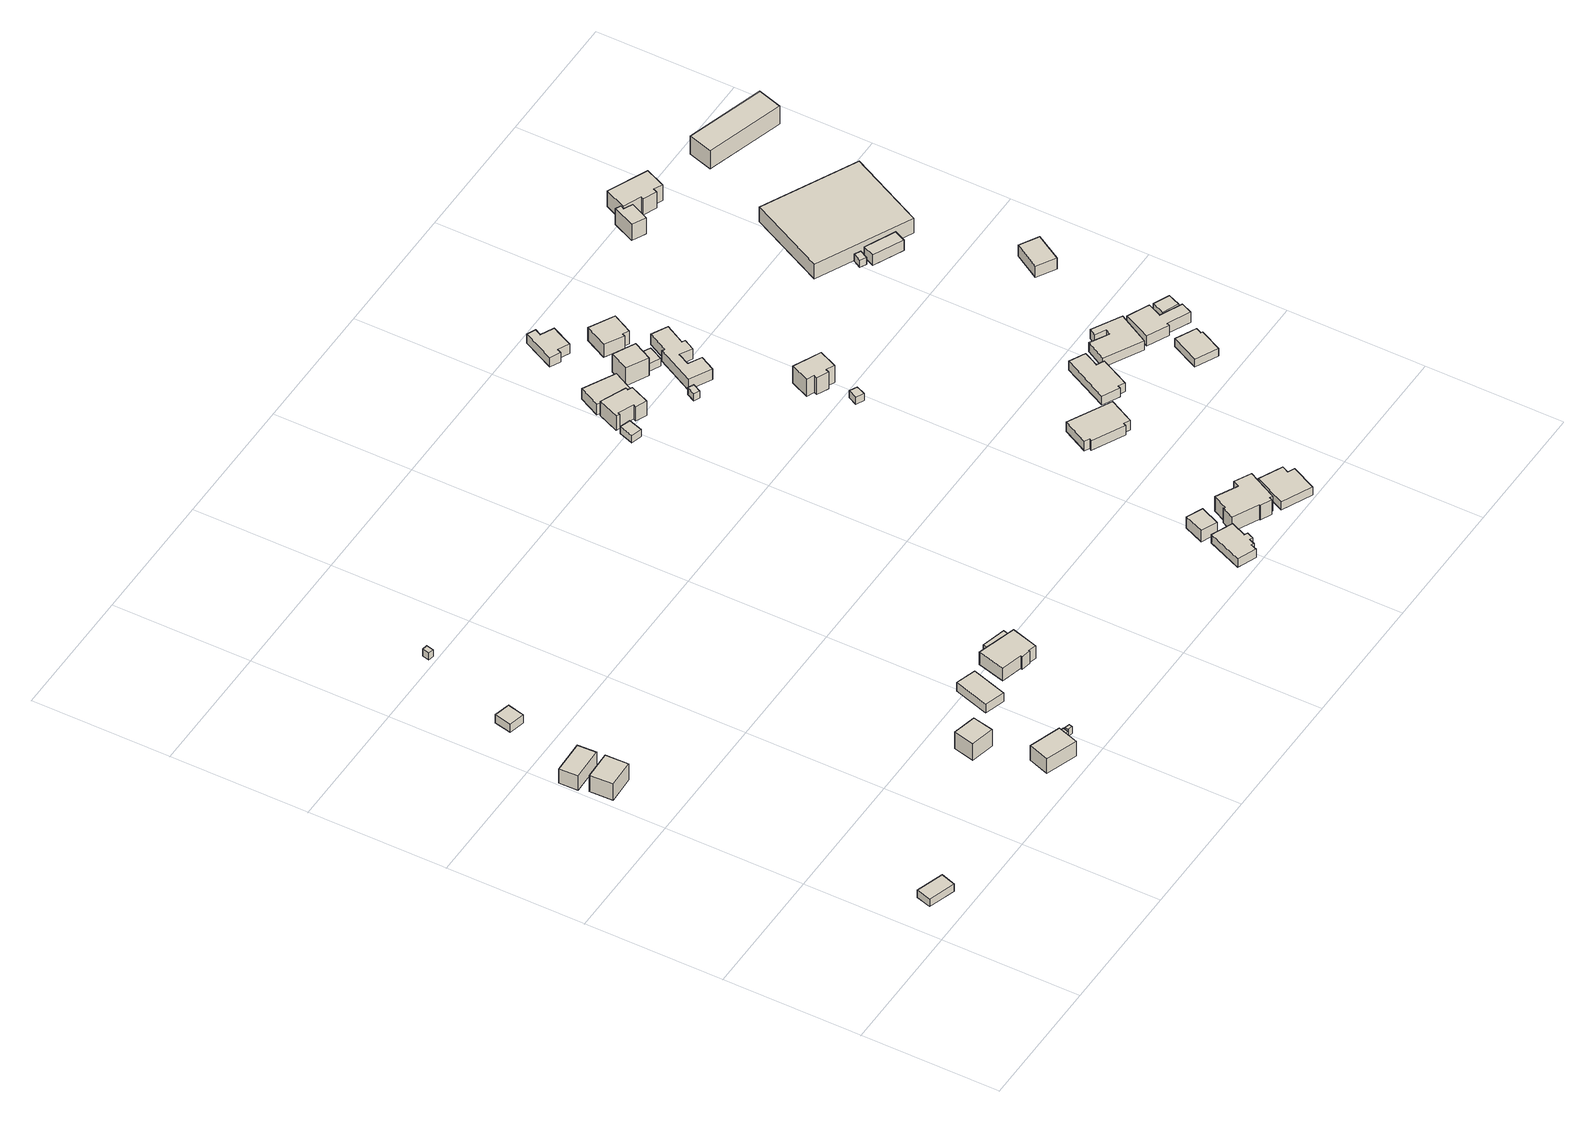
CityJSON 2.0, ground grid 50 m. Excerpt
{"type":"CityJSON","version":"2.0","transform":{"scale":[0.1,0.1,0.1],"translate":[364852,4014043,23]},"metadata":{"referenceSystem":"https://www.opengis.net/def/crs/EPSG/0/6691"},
"CityObjects":{
"building1":{"type":"Building","attributes":{"枝番":1,"利根川水系渡良瀬川洪水浸水想定区域（想定最大規模）.規模":"L2","利根川水系渡良瀬川洪水浸水想定区域（想定最大規模）.浸水ランク":"2","利根川水系渡良瀬川洪水浸水想定区域（想定最大規模）.浸水深":1.42,"利根川水系渡良瀬川洪水浸水想定区域（想定最大規模）.継続時間":5.9,"利根川水系利根川洪水浸水想定区域（想定最大規模）.規模":"L2","利根川水系利根川洪水浸水想定区域（想定最大規模）.浸水ランク":"1","利根川水系利根川洪水浸水想定区域（想定最大規模）.浸水深":0.157,"measuredHeight":3.6,"BuildingDetails.prefecture":"10","BuildingDetails.city":"10207"},"geometry":[{"type":"Solid","lod":"1","boundaries":[[[[0,1,2,3]],[[2,4,5,3]],[[1,6,4,2]],[[0,7,6,1]],[[3,5,7,0]],[[4,6,7,5]]]]}]},
"building2":{"type":"Building","attributes":{"枝番":1,"利根川水系渡良瀬川洪水浸水想定区域（計画規模）.規模":"L1","利根川水系渡良瀬川洪水浸水想定区域（想定最大規模）.規模":"L2","利根川水系渡良瀬川洪水浸水想定区域（想定最大規模）.浸水ランク":"2","利根川水系渡良瀬川洪水浸水想定区域（想定最大規模）.浸水深":1.24,"利根川水系渡良瀬川洪水浸水想定区域（想定最大規模）.継続時間":7.9,"利根川水系矢場川洪水浸水想定区域（想定最大規模）.規模":"L2","利根川水系多々良川洪水浸水想定区域（想定最大規模）.規模":"L2","measuredHeight":7.6,"BuildingDetails.prefecture":"10","BuildingDetails.city":"10207"},"geometry":[{"type":"Solid","lod":"1","boundaries":[[[[8,9,10,11]],[[10,12,13,11]],[[9,14,12,10]],[[8,15,14,9]],[[11,13,15,8]],[[12,14,15,13]]]]}]},
"building3":{"type":"Building","attributes":{"枝番":1,"利根川水系渡良瀬川洪水浸水想定区域（計画規模）.規模":"L1","利根川水系渡良瀬川洪水浸水想定区域（想定最大規模）.規模":"L2","利根川水系渡良瀬川洪水浸水想定区域（想定最大規模）.浸水ランク":"2","利根川水系渡良瀬川洪水浸水想定区域（想定最大規模）.浸水深":1.44,"利根川水系渡良瀬川洪水浸水想定区域（想定最大規模）.継続時間":7.9,"利根川水系矢場川洪水浸水想定区域（想定最大規模）.規模":"L2","利根川水系多々良川洪水浸水想定区域（想定最大規模）.規模":"L2","measuredHeight":7,"BuildingDetails.prefecture":"10","BuildingDetails.city":"10207"},"geometry":[{"type":"Solid","lod":"1","boundaries":[[[[16,17,18,19]],[[18,20,21,19]],[[17,22,20,18]],[[16,23,22,17]],[[19,21,23,16]],[[20,22,23,21]]]]}]},
"building4":{"type":"Building","attributes":{"枝番":1,"利根川水系渡良瀬川洪水浸水想定区域（計画規模）.規模":"L1","利根川水系渡良瀬川洪水浸水想定区域（想定最大規模）.規模":"L2","利根川水系渡良瀬川洪水浸水想定区域（想定最大規模）.浸水ランク":"2","利根川水系渡良瀬川洪水浸水想定区域（想定最大規模）.浸水深":1.55,"利根川水系渡良瀬川洪水浸水想定区域（想定最大規模）.継続時間":8.5,"利根川水系矢場川洪水浸水想定区域（想定最大規模）.規模":"L2","利根川水系多々良川洪水浸水想定区域（想定最大規模）.規模":"L2","measuredHeight":3.8,"BuildingDetails.prefecture":"10","BuildingDetails.city":"10207"},"geometry":[{"type":"Solid","lod":"1","boundaries":[[[[24,25,26,27]],[[26,28,29,27]],[[25,30,28,26]],[[24,31,30,25]],[[27,29,31,24]],[[28,30,31,29]]]]}]},
"building5":{"type":"Building","attributes":{"枝番":1,"利根川水系渡良瀬川洪水浸水想定区域（計画規模）.規模":"L1","利根川水系渡良瀬川洪水浸水想定区域（計画規模）.浸水ランク":"1","利根川水系渡良瀬川洪水浸水想定区域（計画規模）.浸水深":0.17,"利根川水系渡良瀬川洪水浸水想定区域（想定最大規模）.規模":"L2","利根川水系渡良瀬川洪水浸水想定区域（想定最大規模）.浸水ランク":"2","利根川水系渡良瀬川洪水浸水想定区域（想定最大規模）.浸水深":1.12,"利根川水系渡良瀬川洪水浸水想定区域（想定最大規模）.継続時間":7.8,"利根川水系矢場川洪水浸水想定区域（想定最大規模）.規模":"L2","利根川水系矢場川洪水浸水想定区域（想定最大規模）.浸水ランク":"1","利根川水系矢場川洪水浸水想定区域（想定最大規模）.浸水深":0.15,"利根川水系利根川洪水浸水想定区域（想定最大規模）.規模":"L2","利根川水系利根川洪水浸水想定区域（想定最大規模）.浸水ランク":"1","利根川水系利根川洪水浸水想定区域（想定最大規模）.浸水深":0.359,"usage":"411","measuredHeight":8.3,"BuildingDetails.prefecture":"10","BuildingDetails.city":"10207","BuildingDetails.surveyYear":2016},"geometry":[{"type":"Solid","lod":"1","boundaries":[[[[32,33,34,35]],[[34,36,37,35]],[[33,38,36,34]],[[32,39,38,33]],[[35,37,39,32]],[[36,38,39,37]]]]}]},
"building6":{"type":"Building","attributes":{"枝番":1,"利根川水系渡良瀬川洪水浸水想定区域（計画規模）.規模":"L1","利根川水系渡良瀬川洪水浸水想定区域（計画規模）.浸水ランク":"1","利根川水系渡良瀬川洪水浸水想定区域（計画規模）.浸水深":0.39,"利根川水系渡良瀬川洪水浸水想定区域（想定最大規模）.規模":"L2","利根川水系渡良瀬川洪水浸水想定区域（想定最大規模）.浸水ランク":"2","利根川水系渡良瀬川洪水浸水想定区域（想定最大規模）.浸水深":2.15,"利根川水系渡良瀬川洪水浸水想定区域（想定最大規模）.継続時間":9.8,"利根川水系矢場川洪水浸水想定区域（想定最大規模）.規模":"L2","利根川水系矢場川洪水浸水想定区域（想定最大規模）.浸水ランク":"1","利根川水系矢場川洪水浸水想定区域（想定最大規模）.浸水深":0.38,"利根川水系多々良川洪水浸水想定区域（計画規模）.規模":"L1","利根川水系多々良川洪水浸水想定区域（計画規模）.浸水ランク":"1","利根川水系多々良川洪水浸水想定区域（計画規模）.浸水深":0.12,"利根川水系多々良川洪水浸水想定区域（想定最大規模）.規模":"L2","利根川水系多々良川洪水浸水想定区域（想定最大規模）.浸水ランク":"1","利根川水系多々良川洪水浸水想定区域（想定最大規模）.浸水深":0.49,"利根川水系利根川洪水浸水想定区域（想定最大規模）.規模":"L2","利根川水系利根川洪水浸水想定区域（想定最大規模）.浸水ランク":"1","利根川水系利根川洪水浸水想定区域（想定最大規模）.浸水深":0.472,"BuildingDetails.prefecture":"10","BuildingDetails.city":"10207"},"geometry":[{"type":"Solid","lod":"1","boundaries":[[[[40,41,42,43]],[[42,44,45,43]],[[41,46,44,42]],[[40,47,46,41]],[[43,45,47,40]],[[44,46,47,45]]]]}]},
"building7":{"type":"Building","attributes":{"枝番":1,"利根川水系渡良瀬川洪水浸水想定区域（想定最大規模）.規模":"L2","利根川水系渡良瀬川洪水浸水想定区域（想定最大規模）.浸水ランク":"2","利根川水系渡良瀬川洪水浸水想定区域（想定最大規模）.浸水深":1.03,"利根川水系渡良瀬川洪水浸水想定区域（想定最大規模）.継続時間":6.6,"利根川水系利根川洪水浸水想定区域（想定最大規模）.規模":"L2","利根川水系利根川洪水浸水想定区域（想定最大規模）.浸水ランク":"1","利根川水系利根川洪水浸水想定区域（想定最大規模）.浸水深":0.058,"usage":"411","measuredHeight":7.6,"BuildingDetails.prefecture":"10","BuildingDetails.city":"10207","BuildingDetails.surveyYear":2016},"geometry":[{"type":"Solid","lod":"1","boundaries":[[[[48,49,50,51]],[[50,52,53,51]],[[49,54,52,50]],[[48,55,54,49]],[[51,53,55,48]],[[52,54,55,53]]]]}]},
"building8":{"type":"Building","attributes":{"枝番":1,"利根川水系渡良瀬川洪水浸水想定区域（想定最大規模）.規模":"L2","利根川水系渡良瀬川洪水浸水想定区域（想定最大規模）.浸水ランク":"2","利根川水系渡良瀬川洪水浸水想定区域（想定最大規模）.浸水深":1.43,"利根川水系渡良瀬川洪水浸水想定区域（想定最大規模）.継続時間":7.2,"利根川水系利根川洪水浸水想定区域（想定最大規模）.規模":"L2","利根川水系利根川洪水浸水想定区域（想定最大規模）.浸水ランク":"1","利根川水系利根川洪水浸水想定区域（想定最大規模）.浸水深":0.058,"BuildingDetails.prefecture":"10","BuildingDetails.city":"10207"},"geometry":[{"type":"Solid","lod":"1","boundaries":[[[[56,57,58,59]],[[58,60,61,59]],[[57,62,60,58]],[[56,63,62,57]],[[59,61,63,56]],[[60,62,63,61]]]]}]},
"building9":{"type":"Building","attributes":{"枝番":1,"利根川水系渡良瀬川洪水浸水想定区域（想定最大規模）.規模":"L2","利根川水系渡良瀬川洪水浸水想定区域（想定最大規模）.浸水ランク":"2","利根川水系渡良瀬川洪水浸水想定区域（想定最大規模）.浸水深":1.43,"利根川水系渡良瀬川洪水浸水想定区域（想定最大規模）.継続時間":7.2,"利根川水系利根川洪水浸水想定区域（想定最大規模）.規模":"L2","利根川水系利根川洪水浸水想定区域（想定最大規模）.浸水ランク":"1","利根川水系利根川洪水浸水想定区域（想定最大規模）.浸水深":0.058,"BuildingDetails.prefecture":"10","BuildingDetails.city":"10207"},"geometry":[{"type":"Solid","lod":"1","boundaries":[[[[64,65,66,67]],[[66,68,69,67]],[[65,70,68,66]],[[64,71,70,65]],[[67,69,71,64]],[[68,70,71,69]]]]}]},
"building10":{"type":"Building","attributes":{"枝番":1,"利根川水系渡良瀬川洪水浸水想定区域（計画規模）.規模":"L1","利根川水系渡良瀬川洪水浸水想定区域（計画規模）.浸水ランク":"1","利根川水系渡良瀬川洪水浸水想定区域（計画規模）.浸水深":0.06,"利根川水系渡良瀬川洪水浸水想定区域（想定最大規模）.規模":"L2","利根川水系渡良瀬川洪水浸水想定区域（想定最大規模）.浸水ランク":"2","利根川水系渡良瀬川洪水浸水想定区域（想定最大規模）.浸水深":1.53,"利根川水系渡良瀬川洪水浸水想定区域（想定最大規模）.継続時間":8.4,"利根川水系矢場川洪水浸水想定区域（想定最大規模）.規模":"L2","利根川水系矢場川洪水浸水想定区域（想定最大規模）.浸水ランク":"1","利根川水系矢場川洪水浸水想定区域（想定最大規模）.浸水深":0.04,"利根川水系利根川洪水浸水想定区域（想定最大規模）.規模":"L2","利根川水系利根川洪水浸水想定区域（想定最大規模）.浸水ランク":"1","利根川水系利根川洪水浸水想定区域（想定最大規模）.浸水深":0.259,"usage":"411","measuredHeight":6.9,"BuildingDetails.prefecture":"10","BuildingDetails.city":"10207","BuildingDetails.surveyYear":2016},"geometry":[{"type":"Solid","lod":"1","boundaries":[[[[72,73,74,75]],[[74,76,77,75]],[[73,78,76,74]],[[72,79,78,73]],[[75,77,79,72]],[[76,78,79,77]]]]}]},
"building11":{"type":"Building","attributes":{"枝番":1,"利根川水系渡良瀬川洪水浸水想定区域（計画規模）.規模":"L1","利根川水系渡良瀬川洪水浸水想定区域（計画規模）.浸水ランク":"1","利根川水系渡良瀬川洪水浸水想定区域（計画規模）.浸水深":0.02,"利根川水系渡良瀬川洪水浸水想定区域（想定最大規模）.規模":"L2","利根川水系渡良瀬川洪水浸水想定区域（想定最大規模）.浸水ランク":"2","利根川水系渡良瀬川洪水浸水想定区域（想定最大規模）.浸水深":1.33,"利根川水系渡良瀬川洪水浸水想定区域（想定最大規模）.継続時間":8.4,"利根川水系矢場川洪水浸水想定区域（想定最大規模）.規模":"L2","利根川水系矢場川洪水浸水想定区域（想定最大規模）.浸水ランク":"1","利根川水系矢場川洪水浸水想定区域（想定最大規模）.浸水深":0.1,"利根川水系多々良川洪水浸水想定区域（想定最大規模）.規模":"L2","利根川水系利根川洪水浸水想定区域（想定最大規模）.規模":"L2","利根川水系利根川洪水浸水想定区域（想定最大規模）.浸水ランク":"1","利根川水系利根川洪水浸水想定区域（想定最大規模）.浸水深":0.198,"usage":"411","measuredHeight":6.9,"BuildingDetails.prefecture":"10","BuildingDetails.city":"10207","BuildingDetails.surveyYear":2016},"geometry":[{"type":"Solid","lod":"1","boundaries":[[[[80,81,82,83,84,85,86,87]],[[86,88,89,87]],[[85,90,88,86]],[[84,91,90,85]],[[83,92,91,84]],[[82,93,92,83]],[[81,94,93,82]],[[80,95,94,81]],[[87,89,95,80]],[[88,90,91,92,93,94,95,89]]]]}]},
"building12":{"type":"Building","attributes":{"枝番":1,"利根川水系渡良瀬川洪水浸水想定区域（計画規模）.規模":"L1","利根川水系渡良瀬川洪水浸水想定区域（計画規模）.浸水ランク":"1","利根川水系渡良瀬川洪水浸水想定区域（計画規模）.浸水深":0.1,"利根川水系渡良瀬川洪水浸水想定区域（想定最大規模）.規模":"L2","利根川水系渡良瀬川洪水浸水想定区域（想定最大規模）.浸水ランク":"2","利根川水系渡良瀬川洪水浸水想定区域（想定最大規模）.浸水深":1.74,"利根川水系渡良瀬川洪水浸水想定区域（想定最大規模）.継続時間":8.9,"利根川水系矢場川洪水浸水想定区域（想定最大規模）.規模":"L2","利根川水系矢場川洪水浸水想定区域（想定最大規模）.浸水ランク":"1","利根川水系矢場川洪水浸水想定区域（想定最大規模）.浸水深":0.08,"利根川水系多々良川洪水浸水想定区域（想定最大規模）.規模":"L2","利根川水系利根川洪水浸水想定区域（想定最大規模）.規模":"L2","利根川水系利根川洪水浸水想定区域（想定最大規模）.浸水ランク":"1","利根川水系利根川洪水浸水想定区域（想定最大規模）.浸水深":0.298,"measuredHeight":7.9,"BuildingDetails.prefecture":"10","BuildingDetails.city":"10207"},"geometry":[{"type":"Solid","lod":"1","boundaries":[[[[96,97,98,99]],[[98,100,101,99]],[[97,102,100,98]],[[96,103,102,97]],[[99,101,103,96]],[[100,102,103,101]]]]}]},
"building13":{"type":"Building","attributes":{"枝番":1,"利根川水系渡良瀬川洪水浸水想定区域（想定最大規模）.規模":"L2","利根川水系渡良瀬川洪水浸水想定区域（想定最大規模）.浸水ランク":"2","利根川水系渡良瀬川洪水浸水想定区域（想定最大規模）.浸水深":1.72,"利根川水系渡良瀬川洪水浸水想定区域（想定最大規模）.継続時間":8.3,"利根川水系利根川洪水浸水想定区域（想定最大規模）.規模":"L2","利根川水系利根川洪水浸水想定区域（想定最大規模）.浸水ランク":"1","利根川水系利根川洪水浸水想定区域（想定最大規模）.浸水深":0.483,"usage":"411","measuredHeight":10.9,"BuildingDetails.prefecture":"10","BuildingDetails.city":"10207","BuildingDetails.surveyYear":2016},"geometry":[{"type":"Solid","lod":"1","boundaries":[[[[104,105,106,107,108,109,110,111,112,113]],[[112,114,115,113]],[[111,116,114,112]],[[110,117,116,111]],[[109,118,117,110]],[[108,119,118,109]],[[107,120,119,108]],[[106,121,120,107]],[[105,122,121,106]],[[104,123,122,105]],[[113,115,123,104]],[[114,116,117,118,119,120,121,122,123,115]]]]}]},
"building14":{"type":"Building","attributes":{"枝番":1,"利根川水系渡良瀬川洪水浸水想定区域（想定最大規模）.規模":"L2","利根川水系渡良瀬川洪水浸水想定区域（想定最大規模）.浸水ランク":"2","利根川水系渡良瀬川洪水浸水想定区域（想定最大規模）.浸水深":1.43,"利根川水系渡良瀬川洪水浸水想定区域（想定最大規模）.継続時間":7.4,"利根川水系利根川洪水浸水想定区域（想定最大規模）.規模":"L2","利根川水系利根川洪水浸水想定区域（想定最大規模）.浸水ランク":"1","利根川水系利根川洪水浸水想定区域（想定最大規模）.浸水深":0.153,"usage":"411","measuredHeight":5.8,"BuildingDetails.prefecture":"10","BuildingDetails.city":"10207","BuildingDetails.surveyYear":2016},"geometry":[{"type":"Solid","lod":"1","boundaries":[[[[124,125,126,127]],[[126,128,129,127]],[[125,130,128,126]],[[124,131,130,125]],[[127,129,131,124]],[[128,130,131,129]]]]}]},
"building15":{"type":"Building","attributes":{"枝番":1,"利根川水系渡良瀬川洪水浸水想定区域（想定最大規模）.規模":"L2","利根川水系渡良瀬川洪水浸水想定区域（想定最大規模）.浸水ランク":"2","利根川水系渡良瀬川洪水浸水想定区域（想定最大規模）.浸水深":1.54,"利根川水系渡良瀬川洪水浸水想定区域（想定最大規模）.継続時間":7.8,"利根川水系利根川洪水浸水想定区域（想定最大規模）.規模":"L2","利根川水系利根川洪水浸水想定区域（想定最大規模）.浸水ランク":"1","利根川水系利根川洪水浸水想定区域（想定最大規模）.浸水深":0.06,"BuildingDetails.prefecture":"10","BuildingDetails.city":"10207"},"geometry":[{"type":"Solid","lod":"1","boundaries":[[[[132,133,134,135]],[[134,136,137,135]],[[133,138,136,134]],[[132,139,138,133]],[[135,137,139,132]],[[136,138,139,137]]]]}]},
"building16":{"type":"Building","attributes":{"枝番":1,"利根川水系渡良瀬川洪水浸水想定区域（想定最大規模）.規模":"L2","利根川水系渡良瀬川洪水浸水想定区域（想定最大規模）.浸水ランク":"2","利根川水系渡良瀬川洪水浸水想定区域（想定最大規模）.浸水深":1.13,"利根川水系渡良瀬川洪水浸水想定区域（想定最大規模）.継続時間":7.5,"利根川水系多々良川洪水浸水想定区域（想定最大規模）.規模":"L2","利根川水系利根川洪水浸水想定区域（想定最大規模）.規模":"L2","利根川水系利根川洪水浸水想定区域（想定最大規模）.浸水ランク":"1","利根川水系利根川洪水浸水想定区域（想定最大規模）.浸水深":0.26,"usage":"411","measuredHeight":7.5,"BuildingDetails.prefecture":"10","BuildingDetails.city":"10207","BuildingDetails.surveyYear":2016},"geometry":[{"type":"Solid","lod":"1","boundaries":[[[[140,141,142,143,144,145,146,147,148,149]],[[148,150,151,149]],[[147,152,150,148]],[[146,153,152,147]],[[145,154,153,146]],[[144,155,154,145]],[[143,156,155,144]],[[142,157,156,143]],[[141,158,157,142]],[[140,159,158,141]],[[149,151,159,140]],[[150,152,153,154,155,156,157,158,159,151]]]]}]},
"building17":{"type":"Building","attributes":{"枝番":1,"利根川水系渡良瀬川洪水浸水想定区域（想定最大規模）.規模":"L2","利根川水系渡良瀬川洪水浸水想定区域（想定最大規模）.浸水ランク":"2","利根川水系渡良瀬川洪水浸水想定区域（想定最大規模）.浸水深":1.22,"利根川水系渡良瀬川洪水浸水想定区域（想定最大規模）.継続時間":6.7,"利根川水系利根川洪水浸水想定区域（想定最大規模）.規模":"L2","利根川水系利根川洪水浸水想定区域（想定最大規模）.浸水ランク":"1","利根川水系利根川洪水浸水想定区域（想定最大規模）.浸水深":0.285,"usage":"411","measuredHeight":7.8,"BuildingDetails.prefecture":"10","BuildingDetails.city":"10207","BuildingDetails.surveyYear":2016},"geometry":[{"type":"Solid","lod":"1","boundaries":[[[[160,161,162,163,164,165,166,167,168,169,170,171]],[[170,172,173,171]],[[169,174,172,170]],[[168,175,174,169]],[[167,176,175,168]],[[166,177,176,167]],[[165,178,177,166]],[[164,179,178,165]],[[163,180,179,164]],[[162,181,180,163]],[[161,182,181,162]],[[160,183,182,161]],[[171,173,183,160]],[[172,174,175,176,177,178,179,180,181,182,183,173]]]]}]},
"building18":{"type":"Building","attributes":{"枝番":1,"利根川水系渡良瀬川洪水浸水想定区域（想定最大規模）.規模":"L2","利根川水系渡良瀬川洪水浸水想定区域（想定最大規模）.浸水ランク":"2","利根川水系渡良瀬川洪水浸水想定区域（想定最大規模）.浸水深":1.44,"利根川水系渡良瀬川洪水浸水想定区域（想定最大規模）.継続時間":6.8,"利根川水系多々良川洪水浸水想定区域（想定最大規模）.規模":"L2","usage":"454","measuredHeight":5,"BuildingDetails.prefecture":"10","BuildingDetails.city":"10207","BuildingDetails.surveyYear":2016},"geometry":[{"type":"Solid","lod":"1","boundaries":[[[[184,185,186,187]],[[186,188,189,187]],[[185,190,188,186]],[[184,191,190,185]],[[187,189,191,184]],[[188,190,191,189]]]]}]},
"building19":{"type":"Building","attributes":{"枝番":1,"利根川水系渡良瀬川洪水浸水想定区域（計画規模）.規模":"L1","利根川水系渡良瀬川洪水浸水想定区域（計画規模）.浸水ランク":"1","利根川水系渡良瀬川洪水浸水想定区域（計画規模）.浸水深":0.09,"利根川水系渡良瀬川洪水浸水想定区域（想定最大規模）.規模":"L2","利根川水系渡良瀬川洪水浸水想定区域（想定最大規模）.浸水ランク":"2","利根川水系渡良瀬川洪水浸水想定区域（想定最大規模）.浸水深":1.74,"利根川水系渡良瀬川洪水浸水想定区域（想定最大規模）.継続時間":7.5,"利根川水系矢場川洪水浸水想定区域（想定最大規模）.規模":"L2","利根川水系矢場川洪水浸水想定区域（想定最大規模）.浸水ランク":"1","利根川水系矢場川洪水浸水想定区域（想定最大規模）.浸水深":0.08,"利根川水系多々良川洪水浸水想定区域（想定最大規模）.規模":"L2","利根川水系多々良川洪水浸水想定区域（想定最大規模）.浸水ランク":"1","利根川水系多々良川洪水浸水想定区域（想定最大規模）.浸水深":0.09,"利根川水系利根川洪水浸水想定区域（想定最大規模）.規模":"L2","利根川水系利根川洪水浸水想定区域（想定最大規模）.浸水ランク":"1","利根川水系利根川洪水浸水想定区域（想定最大規模）.浸水深":0.159,"BuildingDetails.prefecture":"10","BuildingDetails.city":"10207"},"geometry":[{"type":"Solid","lod":"1","boundaries":[[[[192,193,194,195]],[[194,196,197,195]],[[193,198,196,194]],[[192,199,198,193]],[[195,197,199,192]],[[196,198,199,197]]]]}]},
"building20":{"type":"Building","attributes":{"枝番":1,"利根川水系渡良瀬川洪水浸水想定区域（想定最大規模）.規模":"L2","利根川水系渡良瀬川洪水浸水想定区域（想定最大規模）.浸水ランク":"2","利根川水系渡良瀬川洪水浸水想定区域（想定最大規模）.浸水深":1.02,"利根川水系渡良瀬川洪水浸水想定区域（想定最大規模）.継続時間":6.7,"利根川水系利根川洪水浸水想定区域（想定最大規模）.規模":"L2","利根川水系利根川洪水浸水想定区域（想定最大規模）.浸水ランク":"1","利根川水系利根川洪水浸水想定区域（想定最大規模）.浸水深":0.393,"usage":"411","measuredHeight":10.8,"BuildingDetails.prefecture":"10","BuildingDetails.city":"10207","BuildingDetails.surveyYear":2016},"geometry":[{"type":"Solid","lod":"1","boundaries":[[[[200,201,202,203,204,205]],[[204,206,207,205]],[[203,208,206,204]],[[202,209,208,203]],[[201,210,209,202]],[[200,211,210,201]],[[205,207,211,200]],[[206,208,209,210,211,207]]]]}]},
"building21":{"type":"Building","attributes":{"枝番":1,"利根川水系渡良瀬川洪水浸水想定区域（想定最大規模）.規模":"L2","利根川水系渡良瀬川洪水浸水想定区域（想定最大規模）.浸水ランク":"2","利根川水系渡良瀬川洪水浸水想定区域（想定最大規模）.浸水深":1.65,"利根川水系渡良瀬川洪水浸水想定区域（想定最大規模）.継続時間":6.8,"usage":"411","measuredHeight":8.8,"BuildingDetails.prefecture":"10","BuildingDetails.city":"10207","BuildingDetails.surveyYear":2016},"geometry":[{"type":"Solid","lod":"1","boundaries":[[[[212,213,214,215]],[[214,216,217,215]],[[213,218,216,214]],[[212,219,218,213]],[[215,217,219,212]],[[216,218,219,217]]]]}]},
"building22":{"type":"Building","attributes":{"枝番":1,"利根川水系渡良瀬川洪水浸水想定区域（想定最大規模）.規模":"L2","利根川水系渡良瀬川洪水浸水想定区域（想定最大規模）.浸水ランク":"2","利根川水系渡良瀬川洪水浸水想定区域（想定最大規模）.浸水深":1.14,"利根川水系渡良瀬川洪水浸水想定区域（想定最大規模）.継続時間":6.3,"usage":"411","measuredHeight":5.2,"BuildingDetails.prefecture":"10","BuildingDetails.city":"10207","BuildingDetails.surveyYear":2016},"geometry":[{"type":"Solid","lod":"1","boundaries":[[[[220,221,222,223,224,225,226,227]],[[226,228,229,227]],[[225,230,228,226]],[[224,231,230,225]],[[223,232,231,224]],[[222,233,232,223]],[[221,234,233,222]],[[220,235,234,221]],[[227,229,235,220]],[[228,230,231,232,233,234,235,229]]]]}]},
"building23":{"type":"Building","attributes":{"枝番":1,"利根川水系渡良瀬川洪水浸水想定区域（想定最大規模）.規模":"L2","利根川水系渡良瀬川洪水浸水想定区域（想定最大規模）.浸水ランク":"2","利根川水系渡良瀬川洪水浸水想定区域（想定最大規模）.浸水深":1.44,"利根川水系渡良瀬川洪水浸水想定区域（想定最大規模）.継続時間":6,"measuredHeight":3.4,"BuildingDetails.prefecture":"10","BuildingDetails.city":"10207"},"geometry":[{"type":"Solid","lod":"1","boundaries":[[[[236,237,238,239]],[[238,240,241,239]],[[237,242,240,238]],[[236,243,242,237]],[[239,241,243,236]],[[240,242,243,241]]]]}]},
"building24":{"type":"Building","attributes":{"枝番":1,"利根川水系渡良瀬川洪水浸水想定区域（想定最大規模）.規模":"L2","利根川水系渡良瀬川洪水浸水想定区域（想定最大規模）.浸水ランク":"2","利根川水系渡良瀬川洪水浸水想定区域（想定最大規模）.浸水深":1.64,"利根川水系渡良瀬川洪水浸水想定区域（想定最大規模）.継続時間":6.8,"利根川水系多々良川洪水浸水想定区域（想定最大規模）.規模":"L2","利根川水系多々良川洪水浸水想定区域（想定最大規模）.浸水ランク":"1","利根川水系多々良川洪水浸水想定区域（想定最大規模）.浸水深":0.09,"利根川水系利根川洪水浸水想定区域（想定最大規模）.規模":"L2","利根川水系利根川洪水浸水想定区域（想定最大規模）.浸水ランク":"1","利根川水系利根川洪水浸水想定区域（想定最大規模）.浸水深":0.16,"measuredHeight":3.5,"BuildingDetails.prefecture":"10","BuildingDetails.city":"10207"},"geometry":[{"type":"Solid","lod":"1","boundaries":[[[[244,245,246,247]],[[246,248,249,247]],[[245,250,248,246]],[[244,251,250,245]],[[247,249,251,244]],[[248,250,251,249]]]]}]},
"building25":{"type":"Building","attributes":{"枝番":1,"利根川水系渡良瀬川洪水浸水想定区域（計画規模）.規模":"L1","利根川水系渡良瀬川洪水浸水想定区域（計画規模）.浸水ランク":"1","利根川水系渡良瀬川洪水浸水想定区域（計画規模）.浸水深":0.09,"利根川水系渡良瀬川洪水浸水想定区域（想定最大規模）.規模":"L2","利根川水系渡良瀬川洪水浸水想定区域（想定最大規模）.浸水ランク":"2","利根川水系渡良瀬川洪水浸水想定区域（想定最大規模）.浸水深":1.34,"利根川水系渡良瀬川洪水浸水想定区域（想定最大規模）.継続時間":8.3,"利根川水系矢場川洪水浸水想定区域（想定最大規模）.規模":"L2","利根川水系矢場川洪水浸水想定区域（想定最大規模）.浸水ランク":"1","利根川水系矢場川洪水浸水想定区域（想定最大規模）.浸水深":0.08,"利根川水系多々良川洪水浸水想定区域（想定最大規模）.規模":"L2","利根川水系多々良川洪水浸水想定区域（想定最大規模）.浸水ランク":"1","利根川水系多々良川洪水浸水想定区域（想定最大規模）.浸水深":0.09,"利根川水系利根川洪水浸水想定区域（想定最大規模）.規模":"L2","利根川水系利根川洪水浸水想定区域（想定最大規模）.浸水ランク":"1","利根川水系利根川洪水浸水想定区域（想定最大規模）.浸水深":0.16,"measuredHeight":5,"BuildingDetails.prefecture":"10","BuildingDetails.city":"10207"},"geometry":[{"type":"Solid","lod":"1","boundaries":[[[[252,253,254,255,256,257,258,259,260,261,262,263]],[[262,264,265,263]],[[261,266,264,262]],[[260,267,266,261]],[[259,268,267,260]],[[258,269,268,259]],[[257,270,269,258]],[[256,271,270,257]],[[255,272,271,256]],[[254,273,272,255]],[[253,274,273,254]],[[252,275,274,253]],[[263,265,275,252]],[[264,266,267,268,269,270,271,272,273,274,275,265]]]]}]},
"building26":{"type":"Building","attributes":{"枝番":1,"利根川水系渡良瀬川洪水浸水想定区域（想定最大規模）.規模":"L2","利根川水系渡良瀬川洪水浸水想定区域（想定最大規模）.浸水ランク":"2","利根川水系渡良瀬川洪水浸水想定区域（想定最大規模）.浸水深":1.34,"利根川水系渡良瀬川洪水浸水想定区域（想定最大規模）.継続時間":7.5,"利根川水系利根川洪水浸水想定区域（想定最大規模）.規模":"L2","利根川水系利根川洪水浸水想定区域（想定最大規模）.浸水ランク":"1","利根川水系利根川洪水浸水想定区域（想定最大規模）.浸水深":0.159,"usage":"411","measuredHeight":5.2,"BuildingDetails.prefecture":"10","BuildingDetails.city":"10207","BuildingDetails.surveyYear":2016},"geometry":[{"type":"Solid","lod":"1","boundaries":[[[[276,277,278,279,280,281,282,283]],[[282,284,285,283]],[[281,286,284,282]],[[280,287,286,281]],[[279,288,287,280]],[[278,289,288,279]],[[277,290,289,278]],[[276,291,290,277]],[[283,285,291,276]],[[284,286,287,288,289,290,291,285]]]]}]},
"building27":{"type":"Building","attributes":{"枝番":1,"利根川水系渡良瀬川洪水浸水想定区域（想定最大規模）.規模":"L2","利根川水系渡良瀬川洪水浸水想定区域（想定最大規模）.浸水ランク":"2","利根川水系渡良瀬川洪水浸水想定区域（想定最大規模）.浸水深":1.13,"利根川水系渡良瀬川洪水浸水想定区域（想定最大規模）.継続時間":9,"利根川水系多々良川洪水浸水想定区域（想定最大規模）.規模":"L2","利根川水系多々良川洪水浸水想定区域（想定最大規模）.浸水ランク":"1","利根川水系多々良川洪水浸水想定区域（想定最大規模）.浸水深":0.19,"利根川水系利根川洪水浸水想定区域（想定最大規模）.規模":"L2","利根川水系利根川洪水浸水想定区域（想定最大規模）.浸水ランク":"1","利根川水系利根川洪水浸水想定区域（想定最大規模）.浸水深":0.26,"usage":"411","measuredHeight":8.2,"BuildingDetails.prefecture":"10","BuildingDetails.city":"10207","BuildingDetails.surveyYear":2016},"geometry":[{"type":"Solid","lod":"1","boundaries":[[[[292,293,294,295,296,297,298,299]],[[298,300,301,299]],[[297,302,300,298]],[[296,303,302,297]],[[295,304,303,296]],[[294,305,304,295]],[[293,306,305,294]],[[292,307,306,293]],[[299,301,307,292]],[[300,302,303,304,305,306,307,301]]]]}]},
"building28":{"type":"Building","attributes":{"枝番":1,"利根川水系渡良瀬川洪水浸水想定区域（想定最大規模）.規模":"L2","利根川水系渡良瀬川洪水浸水想定区域（想定最大規模）.浸水ランク":"2","利根川水系渡良瀬川洪水浸水想定区域（想定最大規模）.浸水深":1.35,"利根川水系渡良瀬川洪水浸水想定区域（想定最大規模）.継続時間":5.4,"usage":"411","measuredHeight":7.6,"BuildingDetails.prefecture":"10","BuildingDetails.city":"10207","BuildingDetails.surveyYear":2016},"geometry":[{"type":"Solid","lod":"1","boundaries":[[[[308,309,310,311,312,313]],[[312,314,315,313]],[[311,316,314,312]],[[310,317,316,311]],[[309,318,317,310]],[[308,319,318,309]],[[313,315,319,308]],[[314,316,317,318,319,315]]]]}]},
"building29":{"type":"Building","attributes":{"枝番":1,"利根川水系渡良瀬川洪水浸水想定区域（想定最大規模）.規模":"L2","利根川水系渡良瀬川洪水浸水想定区域（想定最大規模）.浸水ランク":"2","利根川水系渡良瀬川洪水浸水想定区域（想定最大規模）.浸水深":1.13,"利根川水系渡良瀬川洪水浸水想定区域（想定最大規模）.継続時間":5.4,"利根川水系利根川洪水浸水想定区域（想定最大規模）.規模":"L2","利根川水系利根川洪水浸水想定区域（想定最大規模）.浸水ランク":"1","利根川水系利根川洪水浸水想定区域（想定最大規模）.浸水深":0.171,"usage":"411","measuredHeight":5.3,"BuildingDetails.prefecture":"10","BuildingDetails.city":"10207","BuildingDetails.surveyYear":2016},"geometry":[{"type":"Solid","lod":"1","boundaries":[[[[320,321,322,323,324,325,326,327]],[[326,328,329,327]],[[325,330,328,326]],[[324,331,330,325]],[[323,332,331,324]],[[322,333,332,323]],[[321,334,333,322]],[[320,335,334,321]],[[327,329,335,320]],[[328,330,331,332,333,334,335,329]]]]}]},
"building30":{"type":"Building","attributes":{"枝番":1,"利根川水系渡良瀬川洪水浸水想定区域（想定最大規模）.規模":"L2","利根川水系渡良瀬川洪水浸水想定区域（想定最大規模）.浸水ランク":"2","利根川水系渡良瀬川洪水浸水想定区域（想定最大規模）.浸水深":1.04,"利根川水系渡良瀬川洪水浸水想定区域（想定最大規模）.継続時間":5.4,"利根川水系利根川洪水浸水想定区域（想定最大規模）.規模":"L2","利根川水系利根川洪水浸水想定区域（想定最大規模）.浸水ランク":"1","利根川水系利根川洪水浸水想定区域（想定最大規模）.浸水深":0.33,"usage":"411","measuredHeight":5,"BuildingDetails.prefecture":"10","BuildingDetails.city":"10207","BuildingDetails.surveyYear":2016},"geometry":[{"type":"Solid","lod":"1","boundaries":[[[[336,337,338,339,340,341,342,343]],[[342,344,345,343]],[[341,346,344,342]],[[340,347,346,341]],[[339,348,347,340]],[[338,349,348,339]],[[337,350,349,338]],[[336,351,350,337]],[[343,345,351,336]],[[344,346,347,348,349,350,351,345]]]]}]},
"building31":{"type":"Building","attributes":{"枝番":1,"利根川水系渡良瀬川洪水浸水想定区域（想定最大規模）.規模":"L2","利根川水系渡良瀬川洪水浸水想定区域（想定最大規模）.浸水ランク":"2","利根川水系渡良瀬川洪水浸水想定区域（想定最大規模）.浸水深":1.12,"利根川水系渡良瀬川洪水浸水想定区域（想定最大規模）.継続時間":5.7,"利根川水系利根川洪水浸水想定区域（想定最大規模）.規模":"L2","利根川水系利根川洪水浸水想定区域（想定最大規模）.浸水ランク":"1","利根川水系利根川洪水浸水想定区域（想定最大規模）.浸水深":0.074,"usage":"411","measuredHeight":4.3,"BuildingDetails.prefecture":"10","BuildingDetails.city":"10207","BuildingDetails.surveyYear":2016},"geometry":[{"type":"Solid","lod":"1","boundaries":[[[[352,353,354,355,356,357]],[[356,358,359,357]],[[355,360,358,356]],[[354,361,360,355]],[[353,362,361,354]],[[352,363,362,353]],[[357,359,363,352]],[[358,360,361,362,363,359]]]]}]},
"building32":{"type":"Building","attributes":{"枝番":1,"利根川水系渡良瀬川洪水浸水想定区域（想定最大規模）.規模":"L2","利根川水系渡良瀬川洪水浸水想定区域（想定最大規模）.浸水ランク":"2","利根川水系渡良瀬川洪水浸水想定区域（想定最大規模）.浸水深":1.04,"利根川水系渡良瀬川洪水浸水想定区域（想定最大規模）.継続時間":4.4,"usage":"411","measuredHeight":5.3,"BuildingDetails.prefecture":"10","BuildingDetails.city":"10207","BuildingDetails.surveyYear":2016},"geometry":[{"type":"Solid","lod":"1","boundaries":[[[[364,365,366,367,368,369,370,371]],[[370,372,373,371]],[[369,374,372,370]],[[368,375,374,369]],[[367,376,375,368]],[[366,377,376,367]],[[365,378,377,366]],[[364,379,378,365]],[[371,373,379,364]],[[372,374,375,376,377,378,379,373]]]]}]},
"building33":{"type":"Building","attributes":{"枝番":1,"利根川水系渡良瀬川洪水浸水想定区域（想定最大規模）.規模":"L2","利根川水系渡良瀬川洪水浸水想定区域（想定最大規模）.浸水ランク":"2","利根川水系渡良瀬川洪水浸水想定区域（想定最大規模）.浸水深":1.54,"利根川水系渡良瀬川洪水浸水想定区域（想定最大規模）.継続時間":4.8,"利根川水系利根川洪水浸水想定区域（想定最大規模）.規模":"L2","利根川水系利根川洪水浸水想定区域（想定最大規模）.浸水ランク":"1","利根川水系利根川洪水浸水想定区域（想定最大規模）.浸水深":0.017,"usage":"411","measuredHeight":7.3,"BuildingDetails.prefecture":"10","BuildingDetails.city":"10207","BuildingDetails.surveyYear":2016},"geometry":[{"type":"Solid","lod":"1","boundaries":[[[[380,381,382,383,384,385]],[[384,386,387,385]],[[383,388,386,384]],[[382,389,388,383]],[[381,390,389,382]],[[380,391,390,381]],[[385,387,391,380]],[[386,388,389,390,391,387]]]]}]},
"building34":{"type":"Building","attributes":{"枝番":1,"利根川水系渡良瀬川洪水浸水想定区域（想定最大規模）.規模":"L2","利根川水系渡良瀬川洪水浸水想定区域（想定最大規模）.浸水ランク":"2","利根川水系渡良瀬川洪水浸水想定区域（想定最大規模）.浸水深":1.23,"利根川水系渡良瀬川洪水浸水想定区域（想定最大規模）.継続時間":4.4,"usage":"411","measuredHeight":4.4,"BuildingDetails.prefecture":"10","BuildingDetails.city":"10207","BuildingDetails.surveyYear":2016},"geometry":[{"type":"Solid","lod":"1","boundaries":[[[[392,393,394,395]],[[394,396,397,395]],[[393,398,396,394]],[[392,399,398,393]],[[395,397,399,392]],[[396,398,399,397]]]]}]},
"building35":{"type":"Building","attributes":{"枝番":1,"利根川水系渡良瀬川洪水浸水想定区域（想定最大規模）.規模":"L2","利根川水系渡良瀬川洪水浸水想定区域（想定最大規模）.浸水ランク":"2","利根川水系渡良瀬川洪水浸水想定区域（想定最大規模）.浸水深":1.54,"利根川水系渡良瀬川洪水浸水想定区域（想定最大規模）.継続時間":7.8,"measuredHeight":3.4,"BuildingDetails.prefecture":"10","BuildingDetails.city":"10207"},"geometry":[{"type":"Solid","lod":"1","boundaries":[[[[400,401,402,403]],[[402,404,405,403]],[[401,406,404,402]],[[400,407,406,401]],[[403,405,407,400]],[[404,406,407,405]]]]}]},
"building36":{"type":"Building","attributes":{"枝番":1,"利根川水系渡良瀬川洪水浸水想定区域（想定最大規模）.規模":"L2","利根川水系渡良瀬川洪水浸水想定区域（想定最大規模）.浸水ランク":"2","利根川水系渡良瀬川洪水浸水想定区域（想定最大規模）.浸水深":1.54,"利根川水系渡良瀬川洪水浸水想定区域（想定最大規模）.継続時間":7.8,"利根川水系利根川洪水浸水想定区域（想定最大規模）.規模":"L2","利根川水系利根川洪水浸水想定区域（想定最大規模）.浸水ランク":"1","利根川水系利根川洪水浸水想定区域（想定最大規模）.浸水深":0.083,"usage":"441","measuredHeight":4.9,"BuildingDetails.prefecture":"10","BuildingDetails.city":"10207","BuildingDetails.surveyYear":2016},"geometry":[{"type":"Solid","lod":"1","boundaries":[[[[408,409,410,411]],[[410,412,413,411]],[[409,414,412,410]],[[408,415,414,409]],[[411,413,415,408]],[[412,414,415,413]]]]}]},
"building37":{"type":"Building","attributes":{"枝番":1,"利根川水系渡良瀬川洪水浸水想定区域（想定最大規模）.規模":"L2","利根川水系渡良瀬川洪水浸水想定区域（想定最大規模）.浸水ランク":"2","利根川水系渡良瀬川洪水浸水想定区域（想定最大規模）.浸水深":1.25,"利根川水系渡良瀬川洪水浸水想定区域（想定最大規模）.継続時間":7.6,"usage":"411","measuredHeight":8.2,"BuildingDetails.prefecture":"10","BuildingDetails.city":"10207","BuildingDetails.surveyYear":2016},"geometry":[{"type":"Solid","lod":"1","boundaries":[[[[416,417,418,419,420,421,422,423]],[[422,424,425,423]],[[421,426,424,422]],[[420,427,426,421]],[[419,428,427,420]],[[418,429,428,419]],[[417,430,429,418]],[[416,431,430,417]],[[423,425,431,416]],[[424,426,427,428,429,430,431,425]]]]}]},
"building38":{"type":"Building","attributes":{"枝番":1,"利根川水系渡良瀬川洪水浸水想定区域（想定最大規模）.規模":"L2","利根川水系渡良瀬川洪水浸水想定区域（想定最大規模）.浸水ランク":"2","利根川水系渡良瀬川洪水浸水想定区域（想定最大規模）.浸水深":1.43,"利根川水系渡良瀬川洪水浸水想定区域（想定最大規模）.継続時間":7.7,"利根川水系利根川洪水浸水想定区域（想定最大規模）.規模":"L2","利根川水系利根川洪水浸水想定区域（想定最大規模）.浸水ランク":"1","利根川水系利根川洪水浸水想定区域（想定最大規模）.浸水深":0.046,"usage":"411","measuredHeight":4.9,"BuildingDetails.prefecture":"10","BuildingDetails.city":"10207","BuildingDetails.surveyYear":2016},"geometry":[{"type":"Solid","lod":"1","boundaries":[[[[432,433,434,435]],[[434,436,437,435]],[[433,438,436,434]],[[432,439,438,433]],[[435,437,439,432]],[[436,438,439,437]]]]}]},
"building39":{"type":"Building","attributes":{"枝番":1,"利根川水系渡良瀬川洪水浸水想定区域（想定最大規模）.規模":"L2","利根川水系渡良瀬川洪水浸水想定区域（想定最大規模）.浸水ランク":"2","利根川水系渡良瀬川洪水浸水想定区域（想定最大規模）.浸水深":1.64,"利根川水系渡良瀬川洪水浸水想定区域（想定最大規模）.継続時間":7.8,"利根川水系利根川洪水浸水想定区域（想定最大規模）.規模":"L2","利根川水系利根川洪水浸水想定区域（想定最大規模）.浸水ランク":"1","利根川水系利根川洪水浸水想定区域（想定最大規模）.浸水深":0.12,"usage":"441","measuredHeight":8.2,"BuildingDetails.prefecture":"10","BuildingDetails.city":"10207","BuildingDetails.surveyYear":2016},"geometry":[{"type":"Solid","lod":"1","boundaries":[[[[440,441,442,443]],[[442,444,445,443]],[[441,446,444,442]],[[440,447,446,441]],[[443,445,447,440]],[[444,446,447,445]]]]}]},
"building40":{"type":"Building","attributes":{"枝番":1,"利根川水系渡良瀬川洪水浸水想定区域（想定最大規模）.規模":"L2","利根川水系渡良瀬川洪水浸水想定区域（想定最大規模）.浸水ランク":"2","利根川水系渡良瀬川洪水浸水想定区域（想定最大規模）.浸水深":1.55,"利根川水系渡良瀬川洪水浸水想定区域（想定最大規模）.継続時間":7.7,"利根川水系利根川洪水浸水想定区域（想定最大規模）.規模":"L2","利根川水系利根川洪水浸水想定区域（想定最大規模）.浸水ランク":"1","利根川水系利根川洪水浸水想定区域（想定最大規模）.浸水深":0.021,"usage":"412","measuredHeight":8,"BuildingDetails.prefecture":"10","BuildingDetails.city":"10207","BuildingDetails.surveyYear":2016},"geometry":[{"type":"Solid","lod":"1","boundaries":[[[[448,449,450,451]],[[450,452,453,451]],[[449,454,452,450]],[[448,455,454,449]],[[451,453,455,448]],[[452,454,455,453]]]]}]}
},
"vertices":[
[107,106,9],[124,160,9],[223,128,9],[206,75,9],[223,128,41],[206,75,41],[124,160,41],[107,106,41],
[25,1288,5],[129,1292,5],[132,1208,5],[28,1204,5],[132,1208,75],[28,1204,75],[129,1292,75],[25,1288,75],
[7,1388,8],[128,1392,8],[131,1324,8],[9,1320,8],[131,1324,70],[9,1320,70],[128,1392,70],[7,1388,70],
[130,1635,6],[144,1698,6],[202,1684,6],[188,1622,6],[202,1684,41],[188,1622,41],[144,1698,41],[130,1635,41],
[745,322,10],[763,398,10],[849,378,10],[832,302,10],[849,378,81],[832,302,81],[763,398,81],[745,322,81],
[286,2021,4],[292,2047,4],[312,2043,4],[306,2017,4],[312,2043,34],[306,2017,34],[292,2047,34],[286,2021,34],
[811,92,9],[837,168,9],[952,129,9],[927,53,9],[952,129,72],[927,53,72],[837,168,72],[811,92,72],
[962,121,8],[967,141,8],[988,136,8],[983,115,8],[988,136,38],[983,115,38],[967,141,38],[962,121,38],
[990,120,8],[994,134,8],[1012,128,8],[1008,115,8],[1012,128,38],[1008,115,38],[994,134,38],[990,120,38],
[952,396,8],[992,524,8],[1065,501,8],[1025,373,8],[1065,501,46],[1025,373,46],[992,524,46],[952,396,46],
[1214,392,10],[1213,388,10],[1178,395,10],[1180,402,10],[1103,422,10],[1130,522,10],[1271,481,10],[1243,384,10],[1271,481,64],[1243,384,64],[1130,522,64],[1103,422,64],[1180,402,64],[1178,395,64],[1213,388,64],[1214,392,64],
[1175,509,9],[1182,539,9],[1270,516,9],[1262,487,9],[1270,516,44],[1262,487,44],[1182,539,44],[1175,509,44],
[1918,48,7],[1972,174,7],[2048,142,7],[2023,85,7],[2035,80,7],[2024,55,7],[2013,60,7],[2003,38,7],[1994,42,7],[1985,20,7],[1994,42,44],[1985,20,44],[2003,38,44],[2013,60,44],[2024,55,44],[2035,80,44],[2023,85,44],[2048,142,44],[1972,174,44],[1918,48,44],
[1959,203,9],[1989,275,9],[2047,250,9],[2016,178,9],[2047,250,57],[2016,178,57],[1989,275,57],[1959,203,57],
[1449,1965,9],[1467,2018,9],[1505,2005,9],[1488,1953,9],[1505,2005,39],[1488,1953,39],[1467,2018,39],[1449,1965,39],
[1539,2003,10],[1543,2013,10],[1487,2037,10],[1484,2030,10],[1471,2035,10],[1504,2112,10],[1597,2073,10],[1593,2064,10],[1609,2057,10],[1579,1987,10],[1609,2057,72],[1579,1987,72],[1593,2064,72],[1597,2073,72],[1504,2112,72],[1471,2035,72],[1484,2030,72],[1487,2037,72],[1543,2013,72],[1539,2003,72],
[2136,94,9],[2137,97,9],[2045,144,9],[2068,187,9],[2074,184,9],[2100,236,9],[2177,197,9],[2189,220,9],[2248,190,9],[2192,80,9],[2182,85,9],[2176,74,9],[2182,85,72],[2176,74,72],[2192,80,72],[2248,190,72],[2189,220,72],[2177,197,72],[2100,236,72],[2074,184,72],[2068,187,72],[2045,144,72],[2137,97,72],[2136,94,72],
[1504,2124,7],[1543,2201,7],[1657,2142,7],[1617,2065,7],[1657,2142,52],[1617,2065,52],[1543,2201,52],[1504,2124,52],
[1712,1895,7],[1728,1925,7],[1748,1915,7],[1732,1884,7],[1748,1915,37],[1732,1884,37],[1728,1925,37],[1712,1895,37],
[2210,60,8],[2266,176,8],[2350,136,8],[2338,112,8],[2362,101,8],[2318,9,8],[2362,101,42],[2318,9,42],[2338,112,42],[2350,136,42],[2266,176,42],[2210,60,42],
[1662,2111,8],[1696,2180,8],[1774,2141,8],[1739,2072,8],[1774,2141,85],[1739,2072,85],[1696,2180,85],[1662,2111,85],
[1659,2355,10],[1652,2340,10],[1614,2358,10],[1671,2475,10],[1702,2461,10],[1690,2437,10],[1737,2414,10],[1699,2336,10],[1737,2414,50],[1699,2336,50],[1690,2437,50],[1702,2461,50],[1671,2475,50],[1614,2358,50],[1652,2340,50],[1659,2355,50],
[1950,1447,10],[1966,1481,10],[1994,1468,10],[1979,1434,10],[1994,1468,40],[1979,1434,40],[1966,1481,40],[1950,1447,40],
[1748,2085,8],[1775,2137,8],[1821,2114,8],[1795,2062,8],[1821,2114,40],[1795,2062,40],[1775,2137,40],[1748,2085,40],
[1746,1935,6],[1818,2072,6],[1827,2067,6],[1865,2139,6],[1922,2110,6],[1884,2038,6],[1895,2032,6],[1874,1992,6],[1830,2015,6],[1808,1973,6],[1855,1948,6],[1826,1893,6],[1855,1948,51],[1826,1893,51],[1808,1973,51],[1830,2015,51],[1874,1992,51],[1895,2032,51],[1884,2038,51],[1922,2110,51],[1865,2139,51],[1827,2067,51],[1818,2072,51],[1746,1935,51],
[2262,661,8],[2257,651,8],[2143,709,8],[2148,717,8],[2131,726,8],[2178,819,8],[2331,741,8],[2285,650,8],[2331,741,49],[2285,650,49],[2178,819,49],[2131,726,49],[2148,717,49],[2143,709,49],[2257,651,49],[2262,661,49],
[1974,1569,9],[1969,1557,9],[1928,1575,9],[1933,1587,9],[1905,1599,9],[1936,1667,9],[2034,1622,9],[2004,1555,9],[2034,1622,82],[2004,1555,82],[1936,1667,82],[1905,1599,82],[1933,1587,82],[1928,1575,82],[1969,1557,82],[1974,1569,82],
[1810,2208,9],[1805,2199,9],[1738,2236,9],[1780,2317,9],[1869,2270,9],[1831,2197,9],[1869,2270,64],[1831,2197,64],[1780,2317,64],[1738,2236,64],[1805,2199,64],[1810,2208,64],
[2400,760,11],[2395,751,11],[2334,781,11],[2419,951,11],[2476,923,11],[2449,868,11],[2476,855,11],[2423,749,11],[2476,855,49],[2423,749,49],[2449,868,49],[2476,923,49],[2419,951,49],[2334,781,49],[2395,751,49],[2400,760,49],
[2484,866,9],[2524,939,9],[2591,903,9],[2600,920,9],[2563,940,9],[2577,966,9],[2681,909,9],[2618,793,9],[2681,909,48],[2618,793,48],[2577,966,48],[2563,940,48],[2600,920,48],[2591,903,48],[2524,939,48],[2484,866,48],
[2628,617,11],[2678,719,11],[2753,683,11],[2743,662,11],[2749,659,11],[2709,578,11],[2749,659,44],[2709,578,44],[2743,662,44],[2753,683,44],[2678,719,44],[2628,617,44],
[2716,767,11],[2712,758,11],[2635,794,11],[2681,894,11],[2760,858,11],[2736,807,11],[2816,771,11],[2797,730,11],[2816,771,55],[2797,730,55],[2736,807,55],[2760,858,55],[2681,894,55],[2635,794,55],[2712,758,55],[2716,767,55],
[2239,2427,7],[2277,2508,7],[2296,2499,7],[2289,2485,7],[2321,2470,7],[2289,2403,7],[2321,2470,76],[2289,2403,76],[2289,2485,76],[2296,2499,76],[2277,2508,76],[2239,2427,76],
[2755,806,11],[2774,852,11],[2831,827,11],[2812,782,11],[2831,827,52],[2812,782,52],[2774,852,52],[2755,806,52],
[2493,1749,9],[2508,1779,9],[2530,1768,9],[2515,1738,9],[2530,1768,39],[2515,1738,39],[2508,1779,39],[2493,1749,39],
[2522,1719,8],[2541,1761,8],[2649,1711,8],[2629,1669,8],[2649,1711,52],[2629,1669,52],[2541,1761,52],[2522,1719,52],
[2357,2453,9],[2362,2463,9],[2297,2491,9],[2332,2569,9],[2475,2506,9],[2443,2433,9],[2412,2447,9],[2405,2432,9],[2412,2447,77],[2405,2432,77],[2443,2433,77],[2475,2506,77],[2332,2569,77],[2297,2491,77],[2362,2463,77],[2357,2453,77],
[2729,1252,9],[2786,1348,9],[2853,1309,9],[2796,1213,9],[2853,1309,56],[2796,1213,56],[2786,1348,56],[2729,1252,56],
[2377,1847,7],[2514,2126,7],[2851,1961,7],[2713,1682,7],[2851,1961,70],[2713,1682,70],[2514,2126,70],[2377,1847,70],
[2642,2378,8],[2668,2465,8],[2953,2379,8],[2926,2292,8],[2953,2379,86],[2926,2292,86],[2668,2465,86],[2642,2378,86]
]}
